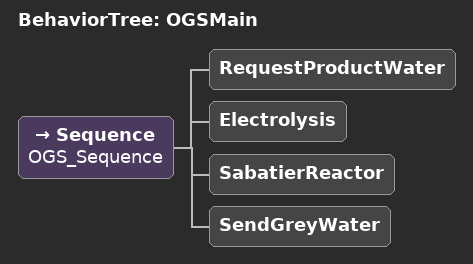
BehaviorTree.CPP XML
<root main_tree_to_execute="OGSMain">
  <BehaviorTree ID="OGSMain">
    <Sequence name="OGS_Sequence">
      <RequestProductWater/>
      <Electrolysis/>
      <SabatierReactor/>
      <SendGreyWater/>
    </Sequence>
  </BehaviorTree>
</root>
